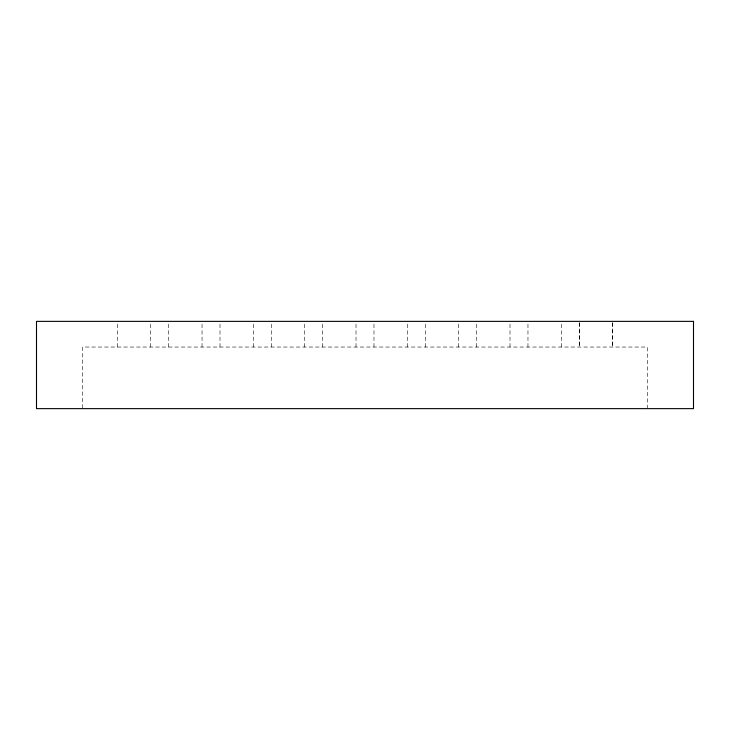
<?xml version="1.0" encoding="UTF-8"?>
<svg xmlns="http://www.w3.org/2000/svg" width="730" height="730" viewBox="0 0 730 730"><rect width="100%" height="100%" fill="white"/><g stroke="black" fill="none" stroke-linecap="round" stroke-linejoin="round"><path stroke-width="0.55" stroke-dasharray="3.65 2.74" d="M117.338 347.033L117.338 322.487M150.708 347.033L150.708 322.487M168.666 347.033L168.666 322.487M202.037 347.033L202.037 322.487M219.995 347.042L219.995 322.487M253.365 347.042L253.365 322.487M271.323 347.042L271.323 322.487M304.693 347.042L304.693 322.487M322.651 347.042L322.651 322.487M356.021 347.042L356.021 322.487M373.979 347.042L373.979 322.487M407.349 347.042L407.349 322.487M425.307 347.042L425.307 322.487M458.677 347.042L458.677 322.487M476.635 347.042L476.635 322.487M510.005 347.042L510.005 322.487M527.963 347.042L527.963 322.487M561.333 347.042L561.333 322.487M647.309 408.636L647.3 347.042L82.691 347.042L82.691 408.627M579.292 322.487L579.292 347.042L579.292 322.487M612.662 322.487L612.662 347.042L612.662 322.487"/><path stroke-width="1.09" d="M693.5 321.373L36.5 321.364L36.5 408.636L693.5 408.636L693.5 321.364"/></g></svg>
